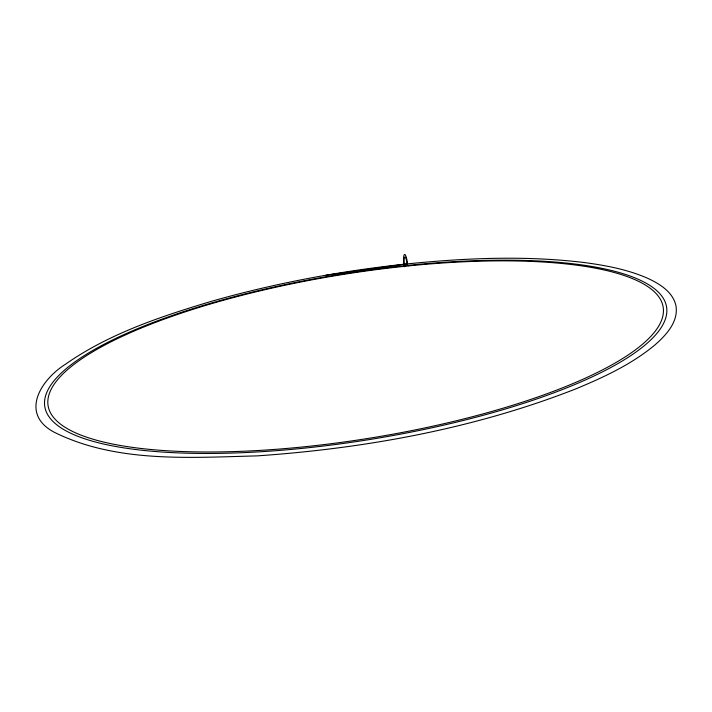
<?xml version="1.0" encoding="UTF-8"?>
<svg xmlns="http://www.w3.org/2000/svg" width="712" height="712" viewBox="0 0 712 712"><rect width="100%" height="100%" fill="white"/><g stroke="black" fill="none" stroke-linecap="round" stroke-linejoin="round"><path stroke-width="1.07" d="M404.015 264.232C338.868 271.334 274.191 283.412 211.153 301.398C160.511 316.582 109.114 333.643 65.442 364.259C40.771 379.781 19.304 413.734 54.281 432.264C116.385 463.112 189.819 457.567 257.139 455.885C365.55 448.373 474.085 428.686 575.554 388.992C603.616 377.324 631.767 364.33 655.236 344.67C666.201 335.032 678.509 321.788 676 305.946C673.036 291.867 659.41 283.661 647.27 278.116C627.21 269.367 605.467 265.362 583.885 262.488C524.459 255.323 464.295 258.055 404.897 264.143M325.962 275.241L405.778 264.045M404.603 266.688A7.102 1.38 84.1 0 1 404.719 257.085A7.102 1.38 84.1 0 1 407.059 264.464M404.069 266.688A9.692 1.887 84.1 0 1 404.452 254.487A9.692 1.887 84.1 0 1 407.558 264.446M404.452 265.745L400.135 266.208A314.864 83.883 -9.1 0 0 65.869 430.769A314.864 83.883 -9.1 0 0 596.763 374.672A314.864 83.883 -9.1 0 0 408.759 265.3L404.452 265.745M408.145 265.932L403.873 266.377A311.464 82.939 -9.1 0 0 67.907 428.989A311.464 82.939 -9.1 0 0 593.185 374.503A311.464 82.939 -9.1 0 0 408.145 265.932"/></g></svg>
